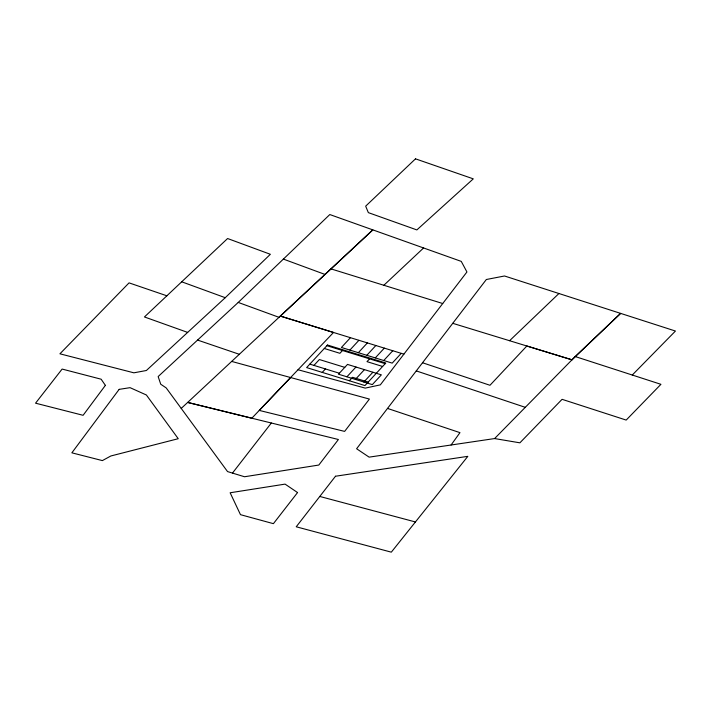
<?xml version="1.0" encoding="UTF-8"?>
<svg xmlns="http://www.w3.org/2000/svg" width="711" height="711" viewBox="0 0 711 711"><rect width="100%" height="100%" fill="white"/><g stroke="black" fill="none" stroke-linecap="round" stroke-linejoin="round"><path stroke-width="1.07" d="M451.085 445.006L459.964 432.644L387.513 408.425M632.266 375.035L675.45 331.042L504.526 275.992L486.342 279.503L356.602 448.748L369.116 457.137L494.598 438.563L519.892 442.829L562.072 399.324L626.187 420.077L660.928 384.313L575.208 356.54L494.598 438.563M298.025 369.738L365.241 388.108L380.323 384.873L466.94 271.966L461.261 261.39L329.806 214.544L238.229 302.433L158.153 376.554L160.73 384.216L166.187 387.904L227.538 471.58L232.47 473.091L271.344 423.001M313.951 365.401L319.372 359.535L344.773 367.365M350.452 337.689L341.413 347.466L392.205 363.125L401.244 353.349M322.252 372.395L325.451 368.947M342.489 350.514L339.911 353.305L324.296 348.488M349.883 350.079L358.922 340.302M358.344 352.683L367.383 342.906M346.924 376.794L355.962 367.027M366.814 355.296L375.852 345.519M349.341 380.749L352.54 377.292L368.156 382.109M369.578 358.859L367 361.65L382.616 366.467M355.384 379.407L364.432 369.631M375.275 357.9L384.313 348.132M363.854 382.02L372.893 372.244M383.744 360.513L392.783 350.736M290.586 377.541L259.266 410.416L344.631 431.399L369.409 399.075L231.662 361.419M166.872 295.803L129.055 282.871L59.928 353.811L133.89 372.822L146.377 370.502L225.254 297.696L270.367 254.289L227.591 238.523L144.449 316.955L187.66 332.41M509.583 340.711L558.926 293.51M422.53 362.761L489.977 385.282L526.842 346.008L571.982 359.819L620.623 313.4L575.208 356.54M383.851 285.271L423.587 247.97M181.225 408.425L372.831 229.893L278.996 317.319L238.229 302.433M319.79 496.456L415.446 521.963M232.47 473.091L244.522 476.752L318.812 465.047L338.409 439.505L187.66 402.426L251.827 418.219L333.53 332.472L280.33 316.084L403.884 354.158M452.738 323.318L571.982 359.819M326.873 345.697L385.202 363.677M309.827 364.13L339.343 373.231M330.979 268.882L442.722 303.526M416.291 370.911L525.296 407.332M197.569 340.071L239.314 354.3M181.714 281.805L225.254 297.696M283.316 259.071L325.034 274.446M105.388 385.362L83.107 415.304L35.55 403.181L62.124 369.062L101.131 379.203L105.388 385.362M119.155 389.361L71.864 452.827L102.375 460.595L110.872 455.973L178.239 438.705L146.377 394.987L130.06 387.664L119.155 389.361M297.562 492.554L273.406 523.669L240.478 514.666L230.142 492.767L285.075 484.12L297.562 492.554M335.485 476.237L296.229 526.789L391.317 552.163L467.829 456.338L335.485 476.237M327.487 345.031L306.637 367.587L364.956 385.566L385.815 363.01L327.487 345.031M347.501 364.414L338.454 374.19L372.315 384.624L381.363 374.848L347.501 364.414M415.5 158.837L365.667 206.163L368.351 212.633L416.859 229.92L473.286 178.852L415.5 158.837"/></g></svg>
